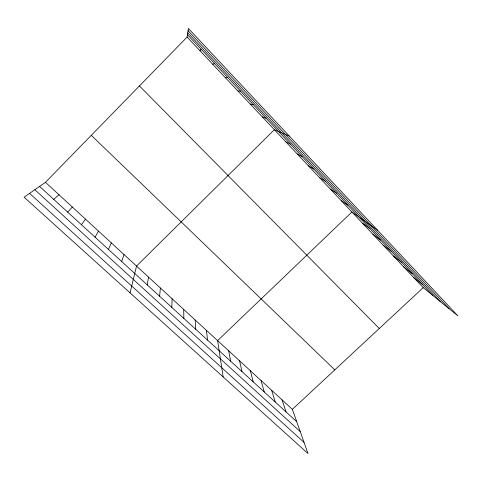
<?xml version="1.0" encoding="UTF-8"?>
<svg xmlns="http://www.w3.org/2000/svg" width="482" height="482" viewBox="0 0 482 482"><rect width="100%" height="100%" fill="white"/><g stroke="black" fill="none" stroke-linecap="round" stroke-linejoin="round"><path stroke-width="0.72" d="M171.815 307.389L172.11 298.774M159.608 296.225L160.392 287.995M187.094 37.066L188.39 28.456L457.9 315.873L423.214 287.652L187.094 37.066L45.459 182.323L24.1 197.192L307.986 453.544L292.363 409.339L45.459 182.323M147.251 284.916L148.534 277.096M130.05 292.869L136.533 266.058L274.378 129.7L289.272 136.038M121.681 261.521L124.013 254.55M108.45 249.417L111.33 242.892M200.066 50.827L201 49.104M95.038 237.15L98.491 231.089M81.452 224.72L85.489 219.129M67.685 212.122L72.318 207.019M292.363 409.339L423.214 287.652M53.731 199.355L58.973 194.752M212.863 64.407L214.363 63.305M225.492 77.813L227.54 77.307M237.951 91.038L240.536 91.122M250.254 104.094L253.357 104.745M262.395 116.975L266.004 118.186M285.868 141.889L290.435 144.148M297.213 153.933L302.238 156.686M308.42 165.826L313.884 169.068M319.488 177.575L325.386 181.292M330.429 189.179L336.743 193.36M341.232 200.645L347.956 205.278M377.635 230.275L351.908 211.978L217.617 340.611L223.16 376.948M362.458 223.172L369.971 228.667M372.881 234.24L380.774 240.15M383.184 245.169L391.444 251.49M393.366 255.978L401.988 262.696M403.428 266.66L412.399 273.764M413.381 277.216L422.69 284.699M29.577 193.378L304.034 442.368M34.825 189.721L300.214 431.547M39.584 186.413L296.719 421.666M91.285 135.322L334.803 369.869M139.437 85.941L379.286 328.501M188.058 30.673L449.11 308.721M187.739 32.788L440.608 301.804M187.45 34.704L432.86 295.502M282.048 399.849L286.031 411.881M271.613 390.257L275.21 401.982M261.057 380.551L264.263 391.968M250.387 370.736L253.189 381.834M239.59 360.813L241.982 371.586M228.667 350.769L230.637 361.205M206.441 330.339L207.537 340.075M195.132 319.94L195.776 329.314M183.69 309.42L183.871 318.421"/></g></svg>
